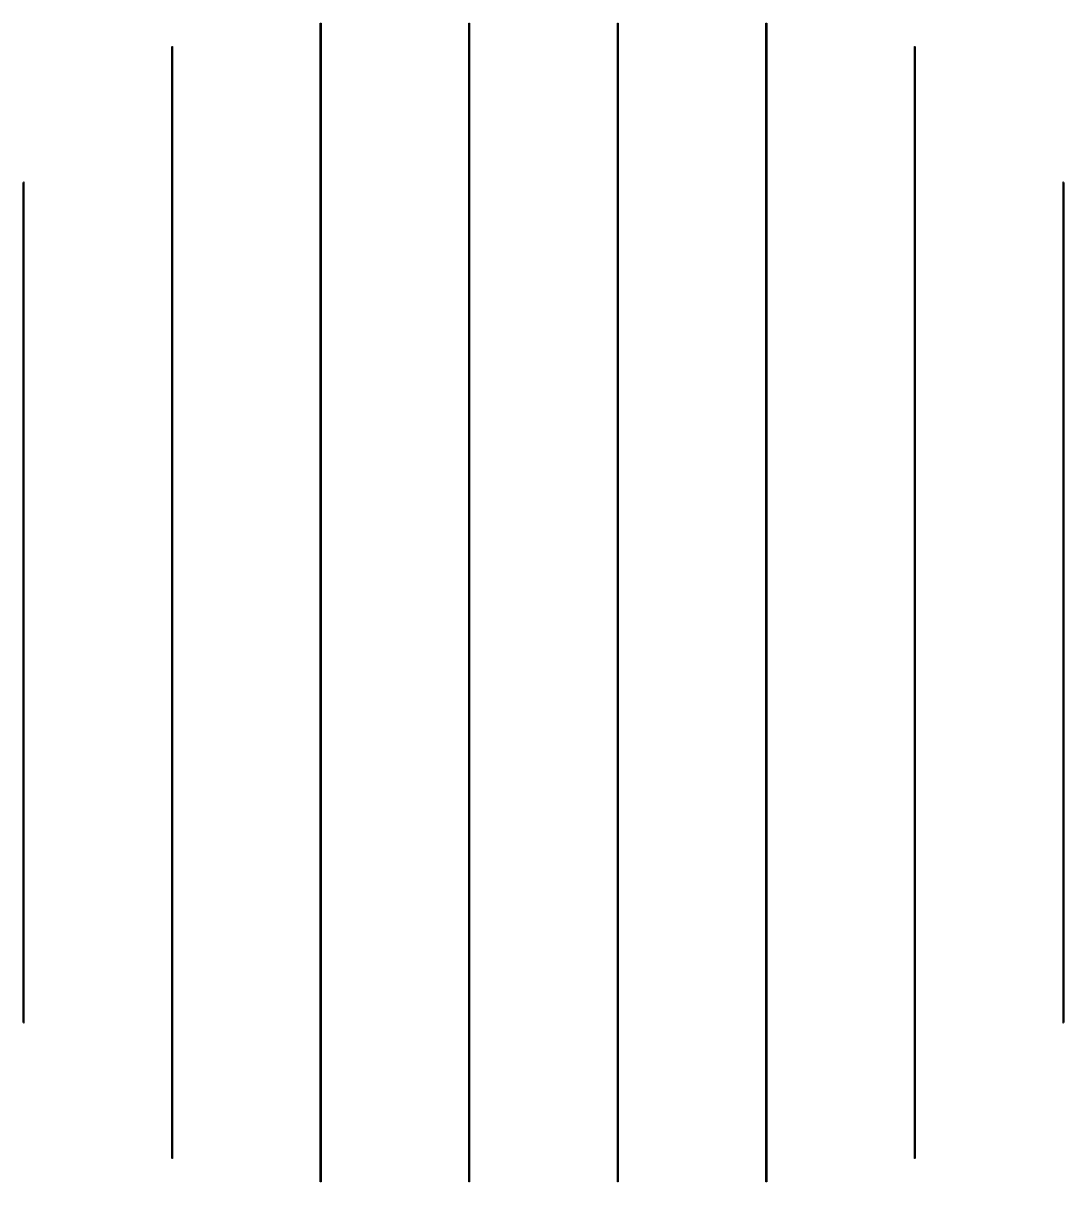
# Model space of a CAD drawing. Header units: millimetres. Extents: x -35 to 35, y -39 to 39.
import ezdxf

# ---------------------------------------------------------------- set-up
doc = ezdxf.new("R2010")
doc.units = ezdxf.units.MM

msp = doc.modelspace()

# ---------------------------------------------------------------- linework, layer by layer
for points in [[(-14.975, -38.992), (-15.025, -38.992), (-15.025, 38.992), (-14.975, 38.992)], [(-4.975, -38.992), (-5.025, -38.992), (-5.025, 38.992), (-4.975, 38.992)], [(5.025, -38.992), (4.975, -38.992), (4.975, 38.992), (5.025, 38.992)], [(15.025, -38.992), (14.975, -38.992), (14.975, 38.992), (15.025, 38.992)], [(-24.975, -37.433), (-25.001, -37.416), (-25.025, -37.4), (-25.025, 37.4), (-25.001, 37.416), (-24.975, 37.433)], [(25.025, -37.4), (25.001, -37.416), (24.975, -37.433), (24.975, 37.433), (25.001, 37.416), (25.025, 37.4)], [(-34.975, -28.315), (-34.982, -28.307), (-35.003, -28.28), (-35.025, -28.253), (-35.025, 28.253), (-35.003, 28.28), (-34.982, 28.307), (-34.975, 28.315)], [(35.025, -28.253), (35.003, -28.28), (34.982, -28.307), (34.975, -28.315), (34.975, 28.315), (34.982, 28.307), (35.003, 28.28), (35.025, 28.253)]]:
    msp.add_lwpolyline(points, close=True)

doc.saveas('drawing.dxf')
